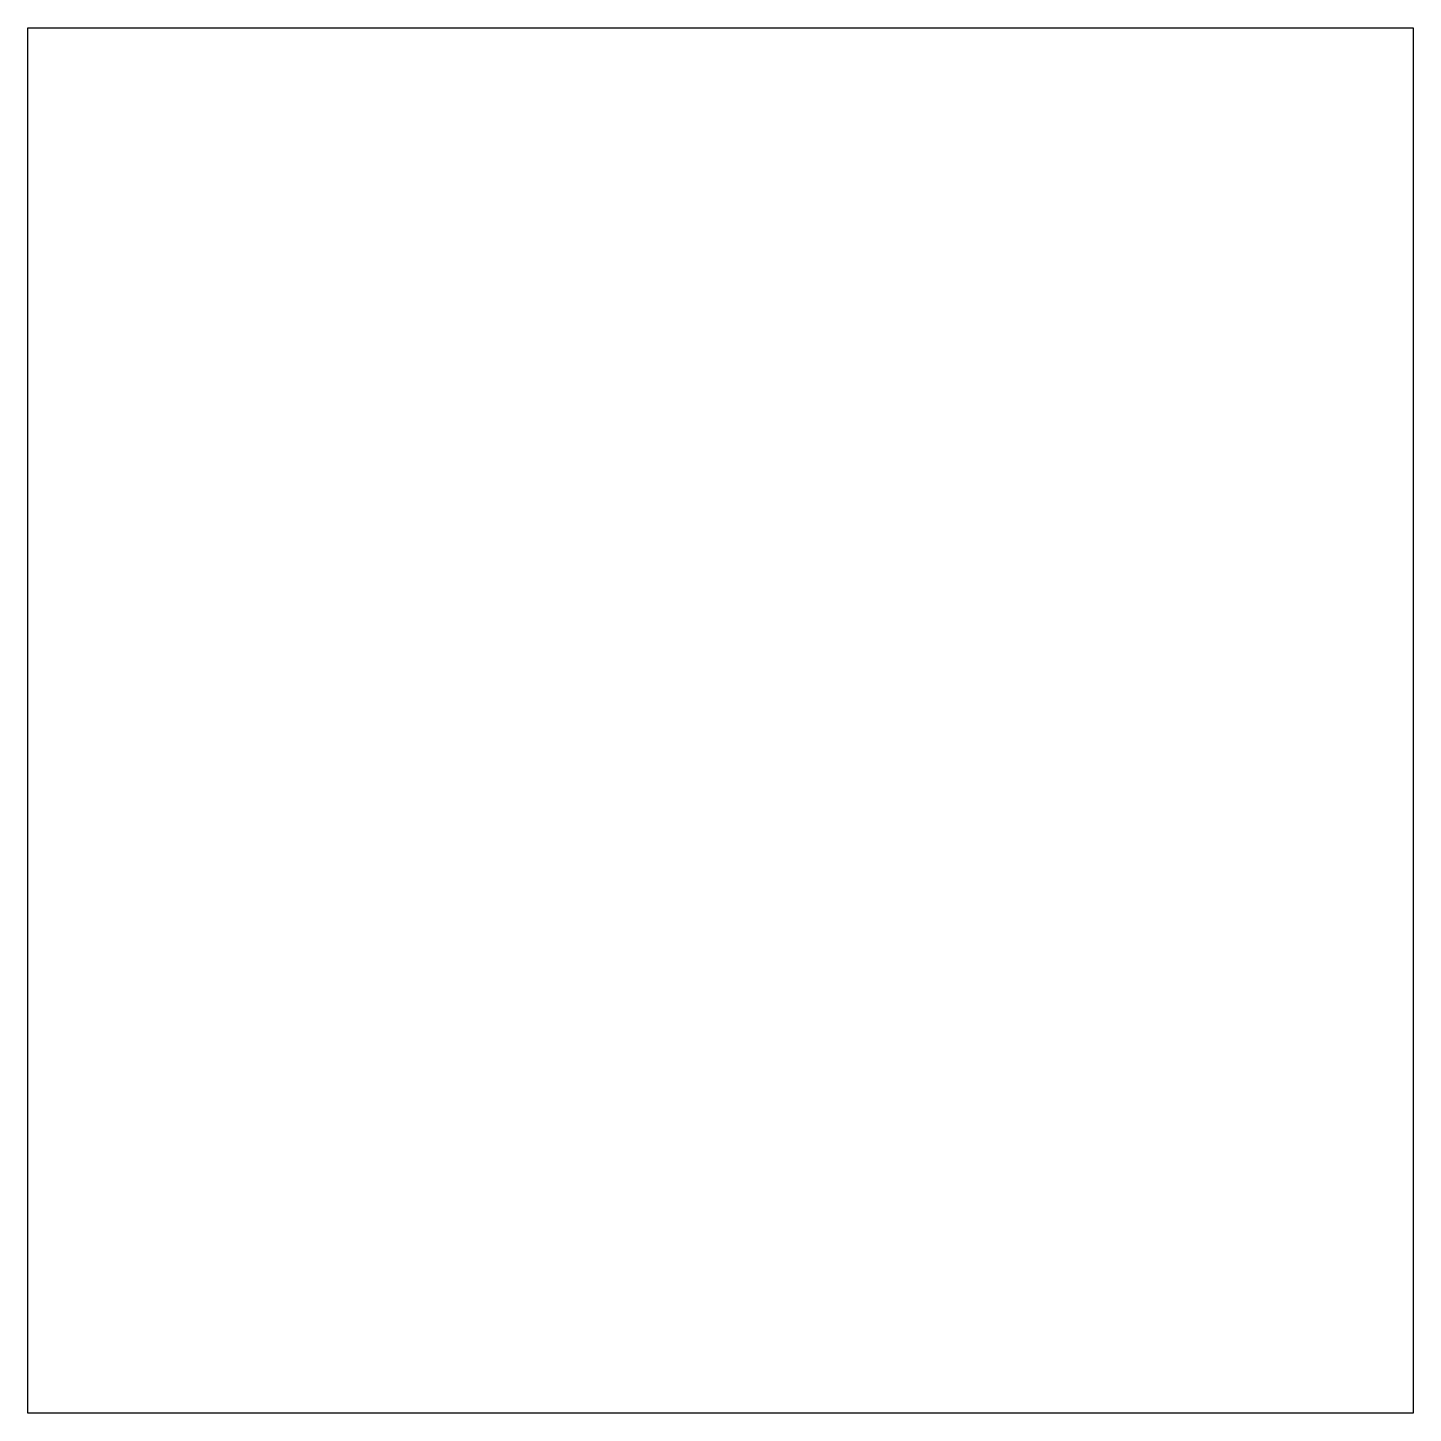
# Model space of a CAD drawing. Extents: x 35.5 to 115.5, y 45 to 125.
import ezdxf

# ---------------------------------------------------------------- set-up
doc = ezdxf.new("R2010")
doc.units = 0
doc.layers.add('Layer_1', color=7, linetype='CONTINUOUS')

msp = doc.modelspace()

# ---------------------------------------------------------------- linework, layer by layer
at = {"layer": 'Layer_1', "color": 7}
msp.add_lwpolyline([(35.546646, 125), (115.546646, 125), (115.546646, 45), (35.546646, 45)], close=True, dxfattribs=at)

doc.saveas('drawing.dxf')
